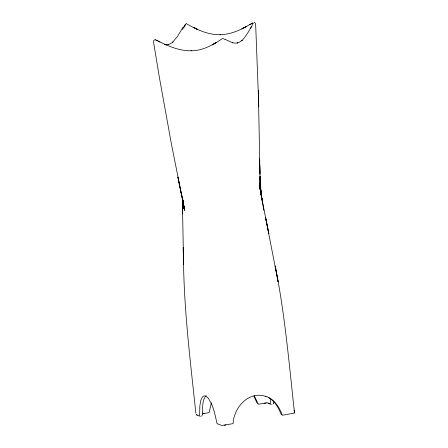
<?xml version="1.0" encoding="UTF-8"?>
<svg xmlns="http://www.w3.org/2000/svg" width="448" height="448" viewBox="0 0 448 448"><rect width="100%" height="100%" fill="white"/><g stroke="black" fill="none" stroke-linecap="round" stroke-linejoin="round"><path stroke-width="0.67" d="M273.487 401.257L273.414 403.799L273.123 403.665M270.586 399.577L270.614 404.275L267.333 402.73L258.406 404.275L254.257 395.802M211.439 402.78L209.082 412.67L202.485 413.722M253.361 23.027L250.729 28.19M182.51 29.512L185.416 24.186M251.423 26.46L248.539 31.758L244.154 38.203L241.78 40.622L242.155 40.303L239.702 42.022L237.171 43.019L237.642 42.913L235.01 43.17L232.288 42.678L232.719 42.79L225.462 39.547M184.122 27.166L185.573 24.573M183.215 26.914L177.464 36.546L172.614 42.269L173.001 41.944L170.52 43.691L167.978 44.682L168.476 44.559L165.855 44.772L166.376 44.856L164.354 44.419M206.276 395.685C201.029 400.669 203.51 409.959 202.154 415.559M221.978 38.87C212.766 45.052 202.608 50.792 191.178 50.781L191.408 50.77C178.735 51.106 167.02 45.534 155.96 39.99M249.592 24.64L252.818 22.82M252.414 23.201L241.92 28.896L246.663 26.37C238.498 30.957 229.51 34.524 220.03 34.703L220.237 34.686C210.75 34.95 201.639 31.69 193.346 27.339L197.798 29.523L193.407 27.334M196.314 414.327L196.207 414.652L199.634 416.142L199.853 405.888L200.721 400.658L202.334 397.141L203.364 396.178L204.518 395.83L205.761 396.082L208.415 398.35L212.318 405.675L214.441 412.205L217.09 423.685L221.822 425.482L233.083 423.64C233.811 407.383 248.769 390.494 266.011 396.474M222.499 38.601L222.914 38.511M201.522 416.058L200.553 416.22M264.107 403.362L266.202 402.982M224.375 425.27L225.938 425.012M202.362 413.862L204.047 413.599M271.533 404.354L272.02 404.286M281.708 414.781L281.422 414.82C278.527 408.117 275.139 400.982 268.307 397.499M155.249 39.665L153.838 40.214L153.664 42.706L159.365 77.336L171.394 143.886L184.677 210.42L181.395 193.497L184.447 209.871L182.347 197.842M254.324 22.406L254.951 22.702L255.494 23.766L255.752 26.852L258.787 106.383M186.043 23.542L186.626 23.75M265.535 396.273C274.35 398.933 279.272 407.182 282.414 415.251L294.448 413.084L293.983 412.709M196.694 414.96L197.215 415.201M223.362 38.623L225.238 39.592M156.43 40.236L160.003 41.989M186.805 23.94L193.469 27.535M268.453 403.122L269.343 403.62M155.422 39.782L155.971 40.141M257.225 403.486L257.415 403.85M253.932 396.497L255.007 398.619M255.276 399.151L256.866 402.702M265.658 218.014L268.85 233.778L265.658 217.857M259.336 185.64L278.13 281.87L275.195 266.006C284.626 312.693 288.77 360.203 293.916 407.495L294.454 412.653M263.883 210.364L259.51 185.298L262.13 200.267L259.678 184.828L261.974 199.539L259.812 184.206L261.8 198.705L259.902 183.417L261.604 197.725L259.958 182.426L261.386 196.577L260.014 178.007L260.439 187.359M183.226 202.104L183.417 203.437M183.602 204.775L184.173 208.779L182.818 200.071L184.318 209.384L182.342 197.898L182.526 213.522M183.249 202.031L183.417 203.37M183.59 204.708L184.01 208.057L183.243 202.154M183.243 202.39L183.837 207.228L183.305 202.502M294.19 410.082L294.442 412.574M195.86 413.185L195.395 408.867C190.305 360.808 184.386 312.738 183.557 264.359M183.176 202.35L183.428 205.134L183.21 202.446M182.896 199.769L182.997 201.113M182.834 200.183L182.946 202.222L182.846 200.133M260.501 188.692L260.652 192.035L260.512 188.591M260.456 187.214L260.014 176.187L260.316 187.107M260.002 174.485L259.521 158.474L260.322 187.029M258.328 90.44L259.969 173.096M183.137 247.352L183.568 264.499L182.336 197.669M182.375 197.926L182.554 213.931M216.132 42.594L212.257 44.878L216.132 42.594M181.322 193.894L177.929 177.246L181.322 193.894M183.198 203.795L183.098 202.451L183.198 203.795M182.51 199.052L182.47 197.658L182.51 199.052"/></g></svg>
